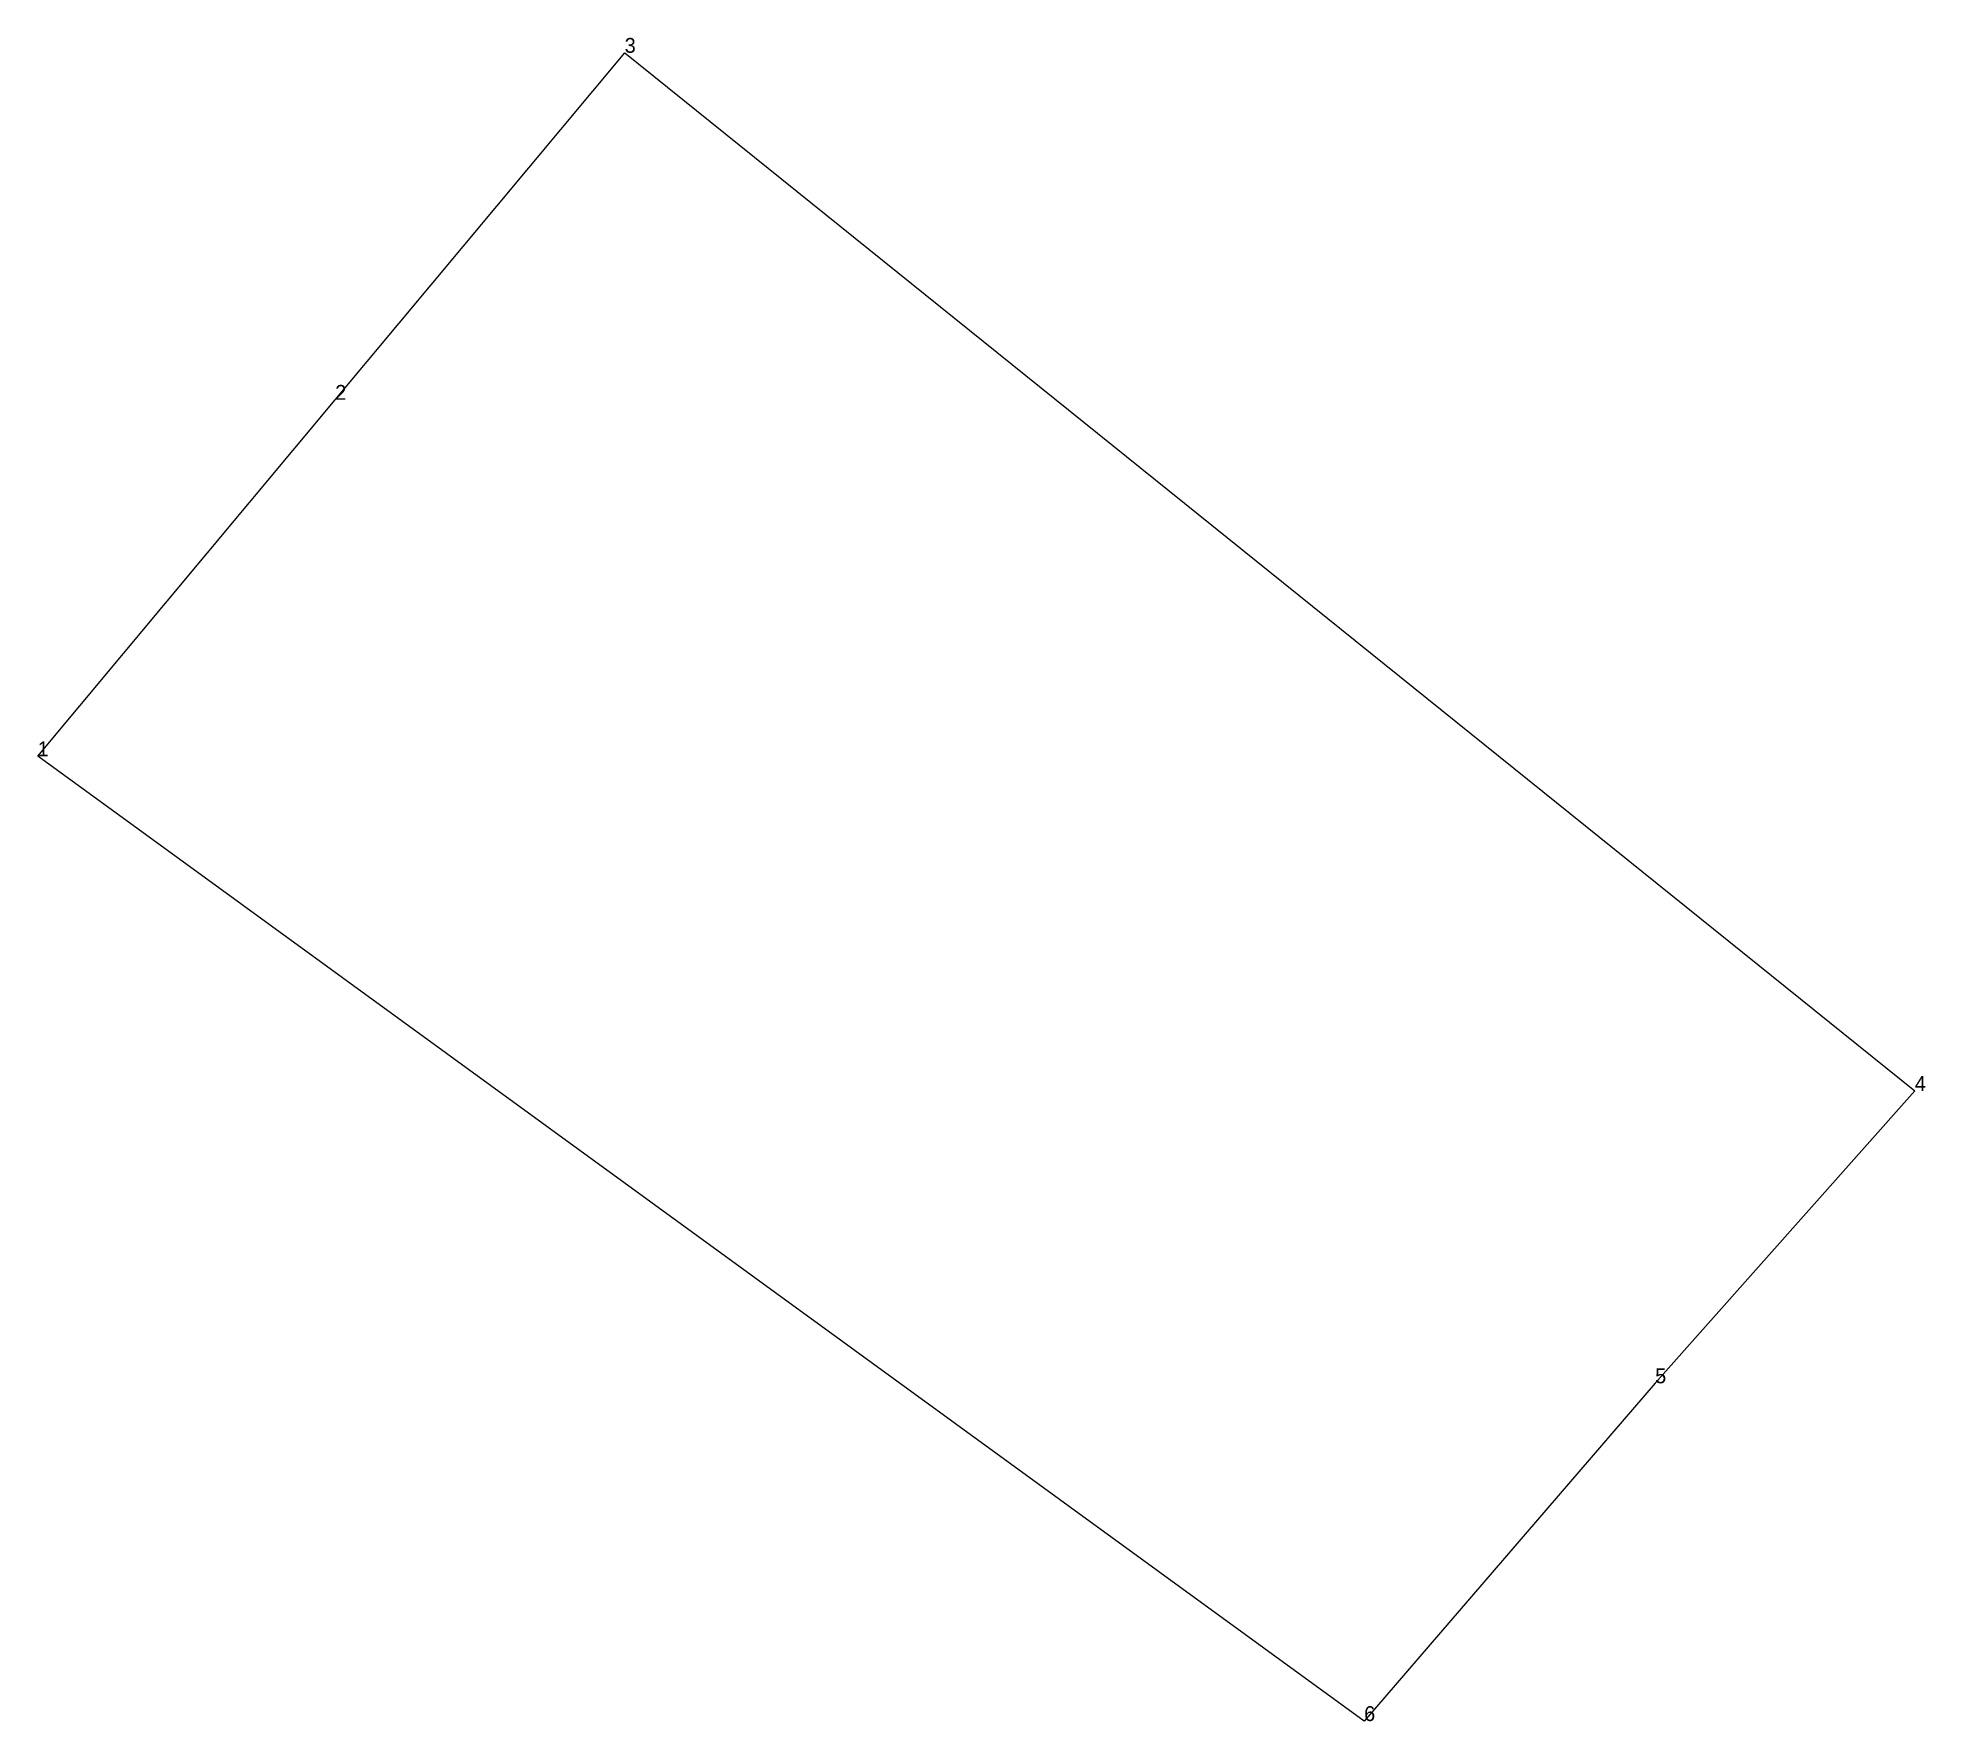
# Model space of a CAD drawing. Extents: x 551193 to 551422, y 1840490 to 1840694.
import ezdxf

# ---------------------------------------------------------------- set-up
doc = ezdxf.new("R2010")
doc.units = 0
for name, color, linetype in [('Level 10', 7, 'Continuous'), ('Level 12', 7, 'Continuous'), ('Level 7', 7, 'Continuous')]:
    doc.layers.add(name, color=color, linetype=linetype)

msp = doc.modelspace()

# ---------------------------------------------------------------- linework, layer by layer
at = {"layer": 'Level 10'}
msp.add_lwpolyline([(551193.33, 1840606.79), (551229.39, 1840650), (551264.48, 1840692.06), (551420.87, 1840566.22), (551389.4, 1840530.78), (551354.12, 1840489.84)], close=True, dxfattribs=at)
at = {"layer": 'Level 7'}
for p, q in [((551264.48, 1840692.06), (551264.48, 1840692.06)), ((551229.39, 1840650), (551229.39, 1840650)), ((551193.33, 1840606.79), (551193.33, 1840606.79)), ((551420.87, 1840566.22), (551420.87, 1840566.22)), ((551389.4, 1840530.78), (551389.4, 1840530.78)), ((551354.12, 1840489.84), (551354.12, 1840489.84))]:
    msp.add_line(p, q, dxfattribs=at)

# ---------------------------------------------------------------- texts
at = {"layer": 'Level 12'}
for s, p in [('3', (551264.48, 1840692.06)), ('2', (551229.39, 1840650)), ('1', (551193.33, 1840606.79)), ('4', (551420.87, 1840566.22)), ('5', (551389.4, 1840530.78)), ('6', (551354.12, 1840489.84))]:
    msp.add_text(s, height=1.8, dxfattribs=at).set_placement(p)

doc.saveas('drawing.dxf')
